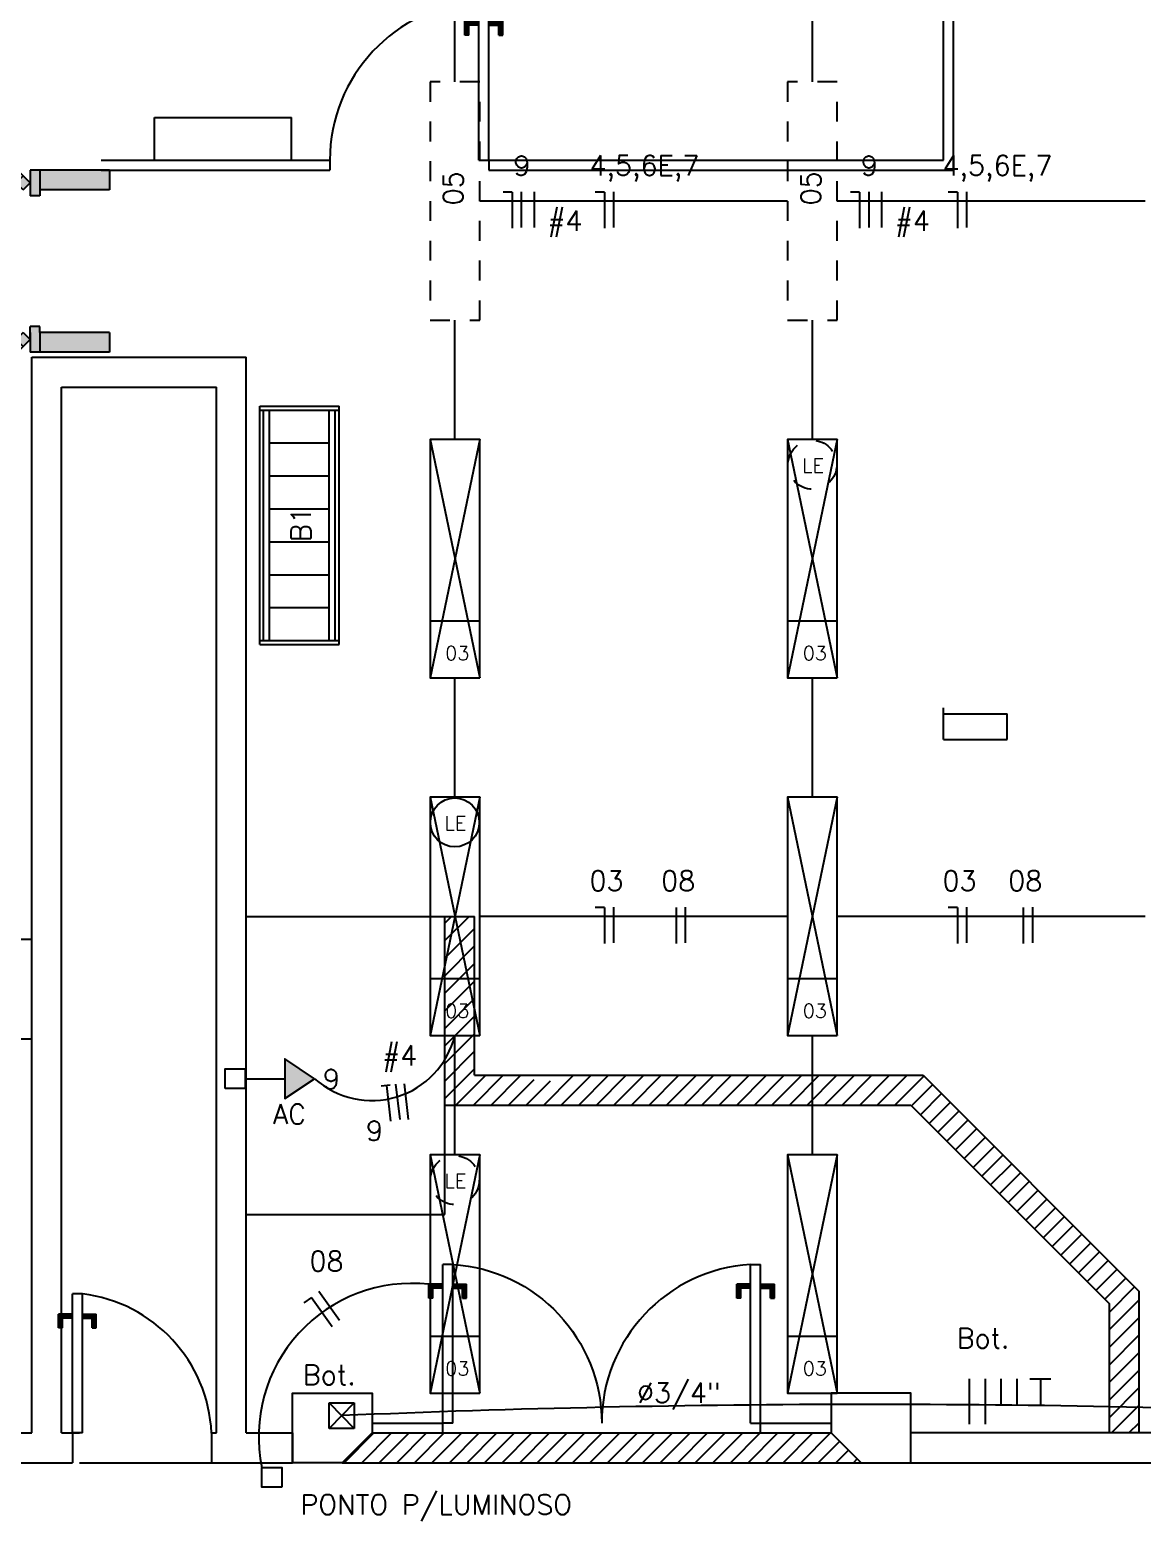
# Model space of a CAD drawing. Extents: x 16 to 124, y 36 to 90.
# Drawn here: x 30.3 to 35.9, y 36.33 to 43.83 of the extents above; entities that cross this region are included whole.
import ezdxf

# ---------------------------------------------------------------- set-up
doc = ezdxf.new("R2010")
doc.units = 0
doc.header["$LTSCALE"] = 0.02
doc.linetypes.add('DASHED2', pattern=[0.375, 0.25, -0.125])
doc.linetypes.add('HIDDEN', pattern=[0.375, 0.25, -0.125])
doc.layers.get('0').update_dxf_attribs({"linetype": 'CONTINUOUS'})
for name, color, linetype in [('20FIACAO', 5, 'CONTINUOUS'), ('42-TEXTO', 1, 'CONTINUOUS'), ('ACESSORIOS', 6, 'CONTINUOUS'), ('BLOCOS', 1, 'CONTINUOUS'), ('CAIXAS', 7, 'CONTINUOUS'), ('CANALETA_NOVA', 2, 'CONTINUOUS'), ('CANALETAS', 4, 'CONTINUOUS'), ('CODIGO', 6, 'CONTINUOUS'), ('CONDUL', 5, 'CONTINUOUS'), ('DIVISORIA', 5, 'CONTINUOUS'), ('DIVTETO', 5, 'CONTINUOUS'), ('EL-ELETRODUTO', 2, 'CONTINUOUS'), ('EMERGÊNCIAREMANEJADA', 252, 'CONTINUOUS'), ('ESQUAD-SOLID', 6, 'CONTINUOUS'), ('ESQUADRIA', 1, 'CONTINUOUS'), ('ESQUADRIA-F', 6, 'CONTINUOUS'), ('ESQUADRIAS', 1, 'CONTINUOUS'), ('ESQUADRIAS-F', 2, 'CONTINUOUS'), ('ESQUADRIAS-G', 1, 'CONTINUOUS'), ('FIO-FASE', 1, 'CONTINUOUS'), ('LUMINÁRIAASERETIRADA', 251, 'CONTINUOUS'), ('MESAS', 1, 'CONTINUOUS'), ('PAREDES', 7, 'CONTINUOUS'), ('PELICULA', 252, 'CONTINUOUS'), ('PISO', 6, 'CONTINUOUS'), ('SUBPORTICO', 6, 'CONTINUOUS'), ('TEXTO', 7, 'CONTINUOUS'), ('TX04-A', 1, 'CONTINUOUS')]:
    doc.layers.add(name, color=color, linetype=linetype)
doc.styles.add('ROMANS', font='simplex.shx')
pattern_1 = [(45, (10.51139, 42.120894), (-0.04419417, 0.04419417), [])]

# ---------------------------------------------------------------- blocks, each defined once
blk = doc.blocks.new('A$C05567B69')
at = {"layer": 'ESQUADRIAS-F'}
blk.add_arc((0.8, 0), 0.8, 93.58332, 180, dxfattribs=at)
at = {"layer": 'ESQUADRIAS-G'}
for p, q in [((0.75, 0), (0.75, 0.7984)), ((0.75, 0.7984), (0.8, 0.7984)), ((0.8, 0), (0.8, 0.7984)), ((0.68, 0.6284), (0.68, 0.6984)), ((0.75, 0.6984), (0.68, 0.6984)), ((0.7, 0.6284), (0.7, 0.6784)), ((0.75, 0.6784), (0.7, 0.6784)), ((0.8, 0.6984), (0.87, 0.6984)), ((0.8, 0.6784), (0.85, 0.6784)), ((0.85, 0.6284), (0.85, 0.6784)), ((0.87, 0.6284), (0.87, 0.6984)), ((0.7, 0.6284), (0.68, 0.6284)), ((0.85, 0.6284), (0.87, 0.6284)), ((0.75, 0), (0.8, 0))]:
    blk.add_line(p, q, dxfattribs=at)
for points in [[(0.68, 0.6984), (0.75, 0.6984), (0.7, 0.6784), (0.75, 0.6784)], [(0.68, 0.6284), (0.68, 0.6984), (0.7, 0.6284), (0.7, 0.6784)], [(0.8, 0.6984), (0.87, 0.6984), (0.8, 0.6784), (0.85, 0.6784)], [(0.85, 0.6284), (0.85, 0.6784), (0.87, 0.6284), (0.87, 0.6984)]]:
    blk.add_solid(points, dxfattribs=at)
blk = doc.blocks.new('PORTA-GIRA')
at = {"layer": 'ESQUAD-SOLID'}
h = blk.add_hatch(color=256, dxfattribs=at)
h.paths.add_polyline_path([(0.1, 2.1667), (0.0646, 2.2021), (0.0293, 2.1667), (0.0646, 2.1314)])
h.paths.add_polyline_path([(-0.3718, 1.695), (-0.4071, 1.7303), (-0.4571, 1.6803), (-0.4571, 1.6096), (-0.4071, 1.6096), (-0.4071, 1.6596)])
h.paths.add_polyline_path([(0.4786, 2.1008, 0.012502), (0.4386, 2.1008), (0.4386, 2.001), (0.4786, 2.001)])
h.paths.add_polyline_path([(0.8525, 2.2021), (0.8172, 2.1667), (0.8525, 2.1314), (0.8879, 2.1667)])
h.paths.add_polyline_path([(1.3743, 1.6803), (1.3389, 1.7157), (1.3036, 1.6803), (1.3243, 1.6596), (1.3243, 1.6096), (1.3743, 1.6096)])
h.paths.add_polyline_path([(1.3743, 0.9925), (1.3243, 0.9925), (1.3243, 0.9425), (1.2889, 0.9071), (1.3243, 0.8718), (1.3743, 0.9218)])
h.paths.add_polyline_path([(0.8525, 0.4707), (0.8172, 0.4354), (0.8525, 0.4), (0.8879, 0.4354)])
h.paths.add_polyline_path([(0.0646, 0.4707), (0.0293, 0.4354), (0.0646, 0.4), (0.1, 0.4354)])
h.paths.add_polyline_path([(-0.3718, 0.9071), (-0.4071, 0.9425), (-0.4071, 0.9925), (-0.4571, 0.9925), (-0.4571, 0.9218), (-0.4071, 0.8718)])
h.paths.add_polyline_path([(-0.1376, 0.9337), (-0.1576, 0.9684), (-0.244, 0.9185, 0.012502), (-0.224, 0.8838)])
h.paths.add_polyline_path([(1.0748, 0.9684), (1.0548, 0.9337), (1.1412, 0.8838, 0.012502), (1.1612, 0.9185)])
h.paths.add_polyline_path([(0.5586, 1.301, 1), (0.3586, 1.301, 1)])
h.paths.add_polyline_path([(0.1, 0.35), (0, 0.35), (0, 0), (0.1, 0)])
h.paths.add_polyline_path([(0.13, 0.4), (0.0646, 0.4), (0, 0.4), (0, 0.35), (0.1, 0.35), (0.13, 0.35)])
h.paths.add_polyline_path([(0.9172, 0.4), (0.8172, 0.4), (0.7872, 0.4), (0.7872, 0.35), (0.8172, 0.35), (0.9172, 0.35)])
h.paths.add_polyline_path([(0.9172, 0.35), (0.8172, 0.35), (0.8172, 0), (0.9172, 0)])
h.paths.add_polyline_path([(0.4786, 1.4376), (0.4386, 1.4376), (0.4386, 1.399, -0.101021), (0.4786, 1.399)])
h.paths.add_polyline_path([(0.5869, 1.2501), (0.5534, 1.2694, -0.101021), (0.5334, 1.2347), (0.5669, 1.2154)])
h.paths.add_polyline_path([(0.3637, 1.2694), (0.3303, 1.2501), (0.3503, 1.2154), (0.3837, 1.2347, -0.101021)])
at = {"layer": 'ESQUADRIA'}
for p, q in [((0.0293, 2.1667), (0.0646, 2.2021)), ((0.0646, 2.2021), (0.1, 2.1667)), ((0.8525, 2.2021), (0.8172, 2.1667)), ((0.8525, 2.2021), (0.8879, 2.1667)), ((-0.3894, 1.7127), (0.047, 2.149)), ((0.0293, 2.1667), (0.0646, 2.1314)), ((0.0646, 2.1314), (0.1, 2.1667)), ((0.8172, 2.1667), (0.8525, 2.1314)), ((0.8879, 2.1667), (0.8525, 2.1314)), ((1.3212, 1.698), (0.8702, 2.149)), ((0.4386, 2.001), (0.4386, 2.101)), ((0.4386, 2.101), (0.4786, 2.101)), ((0.4786, 2.001), (0.4786, 2.101)), ((0.4386, 2.001), (0.4786, 2.001)), ((0.4586, 1.4376), (0.4586, 2.001)), ((-0.4071, 1.7303), (-0.4571, 1.6803)), ((-0.4071, 1.7303), (-0.3718, 1.695)), ((-0.4571, 1.6803), (-0.4571, 1.6096)), ((-0.3718, 1.695), (-0.4071, 1.6596)), ((-0.4071, 1.6596), (-0.4071, 1.6096)), ((1.3389, 1.7157), (1.3036, 1.6803)), ((1.3036, 1.6803), (1.3243, 1.6596)), ((1.3243, 1.6096), (1.3243, 1.6596)), ((1.3389, 1.7157), (1.3743, 1.6803)), ((1.3743, 1.6096), (1.3743, 1.6803)), ((-0.4071, 1.6096), (-0.4571, 1.6096)), ((-0.4321, 1.6096), (-0.4321, 0.9925)), ((1.3243, 1.6096), (1.3743, 1.6096)), ((1.3493, 0.9925), (1.3493, 1.6096)), ((0.4786, 1.4376), (0.4386, 1.4376)), ((0.4386, 1.399), (0.4386, 1.4376)), ((0.4786, 1.399), (0.4786, 1.4376)), ((0.3403, 1.2327), (-0.1476, 0.951)), ((0.3637, 1.2694), (0.3303, 1.2501)), ((0.3303, 1.2501), (0.3503, 1.2154)), ((0.3837, 1.2347), (0.3503, 1.2154)), ((0.5334, 1.2347), (0.5669, 1.2154)), ((0.5534, 1.2694), (0.5869, 1.2501)), ((0.5669, 1.2154), (0.5869, 1.2501)), ((0.5769, 1.2327), (1.0648, 0.951)), ((-0.4571, 0.9925), (-0.4571, 0.9218)), ((-0.4071, 0.9925), (-0.4571, 0.9925)), ((-0.4071, 0.9925), (-0.4071, 0.9425)), ((1.3243, 0.9425), (1.3243, 0.9925)), ((1.3243, 0.9925), (1.3743, 0.9925)), ((1.3743, 0.9218), (1.3743, 0.9925)), ((-0.4071, 0.8718), (-0.4571, 0.9218)), ((-0.3718, 0.9071), (-0.4071, 0.9425)), ((-0.3718, 0.9071), (-0.4071, 0.8718)), ((-0.1576, 0.9684), (-0.2442, 0.9184)), ((-0.2442, 0.9184), (-0.2242, 0.8837)), ((-0.1376, 0.9337), (-0.2242, 0.8837)), ((-0.1576, 0.9684), (-0.1376, 0.9337)), ((1.0548, 0.9337), (1.0748, 0.9684)), ((1.0548, 0.9337), (1.1414, 0.8837)), ((1.0748, 0.9684), (1.1614, 0.9184)), ((1.1414, 0.8837), (1.1614, 0.9184)), ((1.2889, 0.9071), (1.3243, 0.9425)), ((1.2889, 0.9071), (1.3243, 0.8718)), ((1.3243, 0.8718), (1.3743, 0.9218)), ((-0.3894, 0.8894), (0.047, 0.453)), ((0.8702, 0.453), (1.3066, 0.8894)), ((0.0646, 0.4707), (0.0293, 0.4354)), ((0.1, 0.4354), (0.0646, 0.4707)), ((0.8172, 0.4354), (0.8525, 0.4707)), ((0.8525, 0.4707), (0.8879, 0.4354)), ((0, 0), (0, 0.4)), ((0, 0.4), (0.1, 0.4)), ((0.0646, 0.4), (0.0293, 0.4354)), ((0.1, 0.4354), (0.0646, 0.4)), ((0.0646, 0.4), (0.13, 0.4)), ((0.13, 0.35), (0.13, 0.4)), ((0.7872, 0.35), (0.7872, 0.4)), ((0.8525, 0.4), (0.7872, 0.4)), ((0.8172, 0.4354), (0.8525, 0.4)), ((0.8172, 0.4), (0.9172, 0.4)), ((0.8525, 0.4), (0.8879, 0.4354)), ((0.9172, 0), (0.9172, 0.4)), ((0, 0.35), (0.1, 0.35)), ((0.1, 0), (0.1, 0.35)), ((0.1, 0.35), (0.13, 0.35)), ((0.8172, 0.35), (0.7872, 0.35)), ((0.8172, 0), (0.8172, 0.35)), ((0.8172, 0.35), (0.9172, 0.35)), ((0, 0), (0.1, 0)), ((0.8172, 0), (0.9172, 0))]:
    blk.add_line(p, q, dxfattribs=at)
blk.add_circle((0.4586, 1.301), 0.1, dxfattribs=at)
at = {"layer": 'ESQUADRIA-F'}
for p, q in [((-0.4071, 1.7303), (0.0293, 2.1667)), ((-0.3718, 1.695), (0.0646, 2.1314)), ((1.3036, 1.6803), (0.8525, 2.1314)), ((1.3389, 1.7157), (0.8879, 2.1667)), ((0.4386, 2.001), (0.4386, 1.4376)), ((0.4786, 2.001), (0.4786, 1.4376)), ((-0.4571, 1.6096), (-0.4571, 0.9925)), ((-0.4071, 1.6096), (-0.4071, 0.9925)), ((1.3243, 0.9925), (1.3243, 1.6096)), ((1.3743, 0.9925), (1.3743, 1.6096)), ((-0.1576, 0.9684), (0.3303, 1.2501)), ((-0.1376, 0.9337), (0.3503, 1.2154)), ((0.5669, 1.2154), (1.0548, 0.9337)), ((0.5869, 1.2501), (1.0748, 0.9684)), ((-0.3718, 0.9071), (0.0646, 0.4707)), ((0.8525, 0.4707), (1.2889, 0.9071)), ((-0.4071, 0.8718), (0.0293, 0.4354)), ((0.8879, 0.4354), (1.3243, 0.8718))]:
    blk.add_line(p, q, dxfattribs=at)
at = {"layer": 'PISO', "linetype": 'HIDDEN'}
blk.add_circle((0.4586, 1.301), 0.8, dxfattribs=at)
blk = doc.blocks.new('A$C7B783AE8')
at = {"layer": 'ESQUADRIAS-F'}
blk.add_arc((-0.0332, 0.7376), 0.7384, 272.57372, 353.18409, dxfattribs=at)
at = {"layer": 'ESQUADRIAS-G'}
for p, q in [((0.5284, 0.75), (0.5284, 0.77)), ((0.5284, 0.77), (0.5984, 0.77)), ((0.5984, 0.7), (0.5984, 0.77)), ((0, 0.7), (0.7, 0.7)), ((0, 0.65), (0, 0.7)), ((0.5284, 0.75), (0.5784, 0.75)), ((0.5784, 0.7), (0.5784, 0.75)), ((0.7, 0.65), (0.7, 0.7)), ((0, 0.65), (0.7, 0.65)), ((0.5784, 0.65), (0.5784, 0.6)), ((0.5984, 0.65), (0.5984, 0.58)), ((0.5284, 0.6), (0.5784, 0.6)), ((0.5284, 0.6), (0.5284, 0.58)), ((0.5284, 0.58), (0.5984, 0.58))]:
    blk.add_line(p, q, dxfattribs=at)
for points in [[(0.5284, 0.75), (0.5784, 0.75), (0.5284, 0.77), (0.5984, 0.77)], [(0.5984, 0.7), (0.5984, 0.77), (0.5784, 0.7), (0.5784, 0.75)], [(0.5984, 0.58), (0.5984, 0.65), (0.5784, 0.6), (0.5784, 0.65)], [(0.5284, 0.58), (0.5984, 0.58), (0.5284, 0.6), (0.5784, 0.6)]]:
    blk.add_solid(points, dxfattribs=at)
blk = doc.blocks.new('SV')
at = {"layer": 'ACESSORIOS'}
blk.add_lwpolyline([(0, 0), (0, -0.5), (0.4, -0.5), (0.4, 0)], close=True, dxfattribs=at)
at = {"layer": 'CODIGO', "style": 'ROMANS'}
blk.add_text('SV', height=0.1, dxfattribs=at).set_placement((0.107, -0.3031))
blk = doc.blocks.new('B1')
at = {"layer": 'MESAS'}
for p, q in [((-0.02, 0), (1.18, 0)), ((-0.02, 0), (-0.02, -0.4)), ((0, 0), (0, -0.4)), ((0, -0.02), (1.16, -0.02)), ((0, -0.05), (1.16, -0.05)), ((0.1657, -0.05), (0.1657, -0.35)), ((0.3314, -0.05), (0.3314, -0.35)), ((0.4971, -0.05), (0.4971, -0.35)), ((0.6629, -0.05), (0.6629, -0.35)), ((0.8286, -0.05), (0.8286, -0.35)), ((0.9943, -0.05), (0.9943, -0.35)), ((1.16, 0), (1.16, -0.4)), ((1.18, 0), (1.18, -0.4)), ((0, -0.35), (1.16, -0.35)), ((-0.02, -0.4), (1.18, -0.4)), ((0, -0.38), (1.16, -0.38))]:
    blk.add_line(p, q, dxfattribs=at)
at = {"layer": 'CODIGO', "style": 'ROMANS'}
blk.add_text('B1', height=0.1, dxfattribs=at).set_placement((0.497, -0.2579))

msp = doc.modelspace()

# ---------------------------------------------------------------- hatches: boundary and pattern name
at = {"layer": 'CAIXAS'}
msp.add_hatch(color=256, dxfattribs=at).paths.add_polyline_path([(31.73178, 38.55295), (31.58178, 38.65295), (31.58178, 38.45295)])
at = {"layer": 'PELICULA'}
h = msp.add_hatch(dxfattribs=at)
h.set_pattern_fill('ANSI31', color=256, scale=0.5, style=0)
h.set_pattern_definition(pattern_1)
h.paths.add_polyline_path([(33.61388, 38.56995), (33.61388, 38.41995), (34.73282, 38.41995), (35.73282, 37.41995), (35.73282, 36.76995), (35.88282, 36.76995), (35.88282, 37.48208), (34.79495, 38.56995)])
h.paths.add_polyline_path([(32.96027, 38.56995, -0.4494468), (32.8107, 38.56995), (32.53726, 38.56995), (32.53726, 39.36995), (32.38726, 39.36995), (32.38726, 38.41995), (33.61388, 38.41995), (33.61388, 38.56995)])
h = msp.add_hatch(dxfattribs=at)
h.set_pattern_fill('ANSI31,_O', color=256, scale=0.5)
h.set_pattern_definition(pattern_1)
h.paths.add_polyline_path([(34.48282, 36.61995), (34.33282, 36.76995), (33.97682, 36.76995), (32.37682, 36.76995), (32.02082, 36.76995), (31.87082, 36.61995)])

# ---------------------------------------------------------------- linework, layer by layer
at = {"layer": '20FIACAO', "color": 1}
for p, q in [((35.02768, 37.04207), (35.02768, 36.81428)), ((35.10721, 37.04207), (35.10721, 36.81428)), ((35.18674, 37.04207), (35.18674, 36.9136)), ((35.26627, 37.04207), (35.26627, 36.9136)), ((35.33254, 37.04207), (35.43858, 37.04207)), ((35.38556, 37.04207), (35.38556, 36.9136))]:
    msp.add_line(p, q, dxfattribs=at)
at = {"layer": 'CAIXAS'}
msp.add_line((31.38178, 38.55295), (31.58178, 38.55295), dxfattribs=at)
for points in [[(31.73178, 38.55295), (31.58178, 38.65295), (31.58178, 38.45295)], [(31.28178, 38.50295), (31.28178, 38.60295), (31.38178, 38.60295), (31.38178, 38.50295)], [(31.56586, 36.49679), (31.46586, 36.49679), (31.46586, 36.59679), (31.56586, 36.59679)]]:
    msp.add_lwpolyline(points, close=True, dxfattribs=at)
msp.add_circle((32.43743, 39.84281), 0.1231, dxfattribs=at)
at = {"layer": 'CANALETA_NOVA'}
for p, q in [((32.31291, 41.76995), (32.56291, 40.56995)), ((32.56291, 41.76995), (32.31291, 40.56995)), ((34.11291, 41.76995), (34.36291, 40.56995)), ((34.36291, 41.76995), (34.11291, 40.56995)), ((32.31291, 40.8564), (32.56291, 40.8564)), ((34.11291, 40.8564), (34.36291, 40.8564)), ((32.31291, 39.96995), (32.56291, 38.76995)), ((32.56291, 39.96995), (32.31291, 38.76995)), ((34.11291, 39.96995), (34.36291, 38.76995)), ((34.36291, 39.96995), (34.11291, 38.76995)), ((32.31291, 39.0564), (32.56291, 39.0564)), ((34.11291, 39.0564), (34.36291, 39.0564)), ((32.31291, 38.16995), (32.56291, 36.96995)), ((32.56291, 38.16995), (32.31291, 36.96995)), ((34.11291, 38.16995), (34.36291, 36.96995)), ((34.36291, 38.16995), (34.11291, 36.96995)), ((32.31291, 37.2564), (32.56291, 37.2564)), ((34.11291, 37.2564), (34.36291, 37.2564))]:
    msp.add_line(p, q, dxfattribs=at)
for points in [[(32.56291, 40.56995), (32.56291, 41.76995), (32.31291, 41.76995), (32.31291, 40.56995)], [(34.36291, 40.56995), (34.36291, 41.76995), (34.11291, 41.76995), (34.11291, 40.56995)], [(32.56291, 38.76995), (32.56291, 39.96995), (32.31291, 39.96995), (32.31291, 38.76995)], [(34.36291, 38.76995), (34.36291, 39.96995), (34.11291, 39.96995), (34.11291, 38.76995)], [(32.56291, 36.96995), (32.56291, 38.16995), (32.31291, 38.16995), (32.31291, 36.96995)], [(34.36291, 36.96995), (34.36291, 38.16995), (34.11291, 38.16995), (34.11291, 36.96995)]]:
    msp.add_lwpolyline(points, close=True, dxfattribs=at)
at = {"layer": 'CANALETAS'}
for p, q in [((32.43791, 43.56995), (32.43791, 44.16995)), ((34.23791, 43.56995), (34.23791, 44.16995)), ((34.11291, 42.96995), (32.56291, 42.96995)), ((35.91291, 42.96995), (34.36291, 42.96995)), ((32.43791, 41.76995), (32.43791, 42.36995)), ((34.23791, 41.76995), (34.23791, 42.36995)), ((32.43791, 39.96995), (32.43791, 40.56995)), ((34.23791, 39.96995), (34.23791, 40.56995)), ((34.11291, 39.36995), (32.56291, 39.36995)), ((35.91291, 39.36995), (34.36291, 39.36995)), ((32.43791, 38.16995), (32.43791, 38.76995)), ((34.23791, 38.16995), (34.23791, 38.76995))]:
    msp.add_line(p, q, dxfattribs=at)
for centre, radius, start, end in [((32.01957, 38.87384), 0.43104, 228.111314, 346.053311), ((32.22145, 36.7518), 0.77132, 83.645509, 191.593813)]:
    msp.add_arc(centre, radius, start, end, dxfattribs=at)
at = {"layer": 'CONDUL'}
for p, q in [((31.80457, 36.92114), (31.93037, 36.79331)), ((31.93037, 36.92114), (31.80457, 36.79331)), ((31.80457, 36.92114), (31.93037, 36.92114)), ((31.80457, 36.79331), (31.80457, 36.92114)), ((31.93037, 36.92114), (31.93037, 36.79331)), ((31.93037, 36.79331), (31.80457, 36.79331))]:
    msp.add_line(p, q, dxfattribs=at)
at = {"layer": 'DIVISORIA'}
for p, q in [((34.89791, 43.17588), (34.89791, 43.90993)), ((34.94791, 43.12588), (34.94791, 43.90993)), ((30.92613, 43.38992), (31.61593, 43.38992)), ((30.92613, 43.17588), (30.92613, 43.38992)), ((31.61593, 43.17588), (31.61593, 43.38992)), ((30.65757, 43.17588), (31.80854, 43.17588)), ((32.60854, 43.17588), (34.89791, 43.17588)), ((30.65757, 43.12588), (31.80854, 43.12588)), ((32.60854, 43.12588), (34.94791, 43.12588))]:
    msp.add_line(p, q, dxfattribs=at)
at = {"layer": 'DIVTETO'}
for p, q in [((31.80854, 43.17588), (31.80854, 43.12588)), ((32.60854, 43.17588), (32.60854, 43.12588)), ((34.89791, 40.38993), (34.89791, 40.41995))]:
    msp.add_line(p, q, dxfattribs=at)
at = {"layer": 'EL-ELETRODUTO'}
msp.add_arc((34.53244, -26.07329), 62.98692, 87.6320264, 92.4249043, dxfattribs=at)
at = {"layer": 'EMERGÊNCIAREMANEJADA', "linetype": 'DASHED2'}
for centre in [(34.23743, 41.64281), (32.43743, 38.04281)]:
    msp.add_circle(centre, 0.1231, dxfattribs=at)
at = {"layer": 'ESQUADRIAS'}
for p, q in [((32.02082, 36.81995), (32.37682, 36.81995)), ((32.37682, 36.76995), (32.37682, 36.81995)), ((33.97682, 36.81995), (34.33282, 36.81995)), ((33.97682, 36.76995), (33.97682, 36.81995)), ((32.02082, 36.76995), (32.37682, 36.76995)), ((33.97682, 36.76995), (34.33282, 36.76995)), ((31.87082, 36.61995), (34.48282, 36.61995)), ((31.87082, 36.61995), (34.48282, 36.61995)), ((31.87082, 36.61995), (34.48282, 36.61995))]:
    msp.add_line(p, q, dxfattribs=at)
at = {"layer": 'FIO-FASE'}
for p, q in [((32.72572, 43.01404), (32.68008, 43.01404)), ((32.72572, 43.01404), (32.72572, 42.83388)), ((32.77398, 42.83643), (32.77398, 43.01659)), ((32.83828, 42.83643), (32.83828, 43.01659)), ((33.19025, 43.01404), (33.1446, 43.01404)), ((33.19025, 43.01404), (33.19025, 42.83388)), ((33.23851, 42.83643), (33.23851, 43.01659)), ((34.47465, 43.01404), (34.429, 43.01404)), ((34.47465, 43.01404), (34.47465, 42.83388)), ((34.52291, 42.83643), (34.52291, 43.01659)), ((34.58721, 42.83643), (34.58721, 43.01659)), ((34.9674, 43.01404), (34.92175, 43.01404)), ((34.9674, 43.01404), (34.9674, 42.83388)), ((35.01566, 42.83643), (35.01566, 43.01659)), ((33.19025, 39.41404), (33.1446, 39.41404)), ((33.19025, 39.41404), (33.19025, 39.23388)), ((33.23851, 39.23643), (33.23851, 39.41659)), ((33.55122, 39.41404), (33.55122, 39.23388)), ((33.59948, 39.23643), (33.59948, 39.41659)), ((34.9674, 39.41404), (34.92175, 39.41404)), ((34.9674, 39.41404), (34.9674, 39.23388)), ((35.01566, 39.23643), (35.01566, 39.41659)), ((35.29834, 39.41404), (35.29834, 39.23388)), ((35.3466, 39.23643), (35.3466, 39.41659)), ((32.11268, 38.52024), (32.06734, 38.51491)), ((32.09314, 38.51794), (32.1142, 38.33902)), ((32.16184, 38.34719), (32.14077, 38.52612)), ((32.20452, 38.34794), (32.18346, 38.52686)), ((31.71523, 37.45234), (31.67808, 37.42582)), ((31.71523, 37.45234), (31.8199, 37.3057)), ((31.8577, 37.33582), (31.75303, 37.48245))]:
    msp.add_line(p, q, dxfattribs=at)
at = {"layer": 'LUMINÁRIAASERETIRADA', "linetype": 'HIDDEN'}
for points in [[(32.56291, 42.36995), (32.56291, 43.56995), (32.31291, 43.56995), (32.31291, 42.36995)], [(34.36291, 42.36995), (34.36291, 43.56995), (34.11291, 43.56995), (34.11291, 42.36995)]]:
    msp.add_lwpolyline(points, close=True, dxfattribs=at)
at = {"layer": 'PAREDES'}
for p, q in [((30.30726, 42.18384), (31.38726, 42.18384)), ((30.30726, 36.76995), (30.30726, 42.18384)), ((31.38726, 36.76995), (31.38726, 42.18384)), ((30.45726, 42.03384), (31.23726, 42.03384)), ((30.45726, 36.76995), (30.45726, 42.03384)), ((31.23726, 36.76995), (31.23726, 42.03384)), ((34.89791, 40.25995), (34.89791, 40.38993)), ((34.89791, 40.38993), (35.21791, 40.38993)), ((35.21791, 40.25995), (35.21791, 40.38993)), ((34.89791, 40.25995), (35.21791, 40.25995)), ((26.67791, 36.76995), (30.30726, 36.76995)), ((30.45726, 36.76995), (30.54791, 36.76995)), ((30.51247, 36.76995), (30.51247, 36.61995)), ((31.21247, 36.76995), (31.23726, 36.76995)), ((31.21247, 36.76995), (31.21247, 36.61995)), ((31.38726, 36.76995), (31.62082, 36.76995)), ((31.62082, 36.76995), (31.62082, 36.61995)), ((37.44791, 36.76995), (34.73282, 36.76995)), ((34.73282, 36.61995), (34.73282, 36.76995)), ((26.52791, 36.61995), (30.51247, 36.61995)), ((31.24791, 36.61995), (31.62082, 36.61995)), ((34.73282, 36.61995), (37.44791, 36.61995))]:
    msp.add_line(p, q, dxfattribs=at)
at = {"layer": 'PISO'}
for p, q in [((31.38726, 39.36995), (32.53726, 39.36995)), ((32.38726, 37.86995), (32.38726, 39.36995)), ((32.53726, 38.56995), (32.53726, 39.36995)), ((32.53726, 38.56995), (34.79495, 38.56995)), ((34.79495, 38.56995), (35.88282, 37.48208)), ((32.38726, 38.41995), (34.73282, 38.41995)), ((34.73282, 38.41995), (35.73282, 37.41995)), ((31.38726, 37.86995), (32.38726, 37.86995)), ((35.88282, 36.76995), (35.88282, 37.48208)), ((35.73282, 36.76995), (35.73282, 37.41995)), ((32.37682, 36.76995), (33.97682, 36.76995)), ((30.54791, 36.61995), (31.24791, 36.61995))]:
    msp.add_line(p, q, dxfattribs=at)
at = {"layer": 'SUBPORTICO'}
for points in [[(31.62082, 36.61995), (31.62082, 36.96995), (32.02082, 36.96995), (32.02082, 36.76995), (31.87082, 36.61995)], [(31.62082, 36.61995), (31.62082, 36.96995), (32.02082, 36.96995), (32.02082, 36.76995), (31.87082, 36.61995)], [(34.73282, 36.61995), (34.73282, 36.96995), (34.33282, 36.96995), (34.33282, 36.76995), (34.48282, 36.61995)], [(34.73282, 36.61995), (34.73282, 36.96995), (34.33282, 36.96995), (34.33282, 36.76995), (34.48282, 36.61995)]]:
    msp.add_lwpolyline(points, close=True, dxfattribs=at)

# ---------------------------------------------------------------- block references
at = {"rotation": 180}
msp.add_blockref('SV', (30.3088, 38.75383), dxfattribs=at)
at = {"layer": 'ACESSORIOS', "xscale": -1, "rotation": 89.99999999999977}
msp.add_blockref('PORTA-GIRA', (30.69903, 43.12588), dxfattribs=at)
at = {"layer": 'BLOCOS', "rotation": 90}
msp.add_blockref('B1', (31.45507, 40.75794), dxfattribs=at)
at = {"layer": 'PISO'}
for p in [(31.80854, 43.17588), (33.17682, 36.81995)]:
    msp.add_blockref('A$C05567B69', p, dxfattribs=at)
at = {"layer": 'PISO', "xscale": -1}
msp.add_blockref('A$C05567B69', (33.17682, 36.81995), dxfattribs=at)
at = {"layer": 'PISO', "rotation": 90}
msp.add_blockref('A$C7B783AE8', (31.21247, 36.76995), dxfattribs=at)

# ---------------------------------------------------------------- texts
at = {"layer": '42-TEXTO', "style": 'ROMANS'}
for s, p in [('03', (32.38898, 40.65914)), ('03', (34.18898, 40.65914)), ('LE', (32.38584, 39.80363)), ('03', (32.38898, 38.85914)), ('03', (34.18898, 38.85914)), ('03', (32.38898, 37.05914)), ('03', (34.18898, 37.05914))]:
    msp.add_text(s, height=0.07109, dxfattribs=at).set_placement(p)
at = {"layer": 'EMERGÊNCIAREMANEJADA', "linetype": 'DASHED2', "style": 'ROMANS'}
for p in [(34.18584, 41.60363), (32.38584, 38.00363)]:
    msp.add_text('LE', height=0.07109, dxfattribs=at).set_placement(p)
at = {"layer": 'LUMINÁRIAASERETIRADA', "linetype": 'HIDDEN', "style": 'ROMANS'}
for p in [(32.47929, 42.94821), (34.27929, 42.94821)]:
    msp.add_text('05', height=0.1, rotation=90, dxfattribs=at).set_placement(p)
at = {"layer": 'TEXTO', "style": 'ROMANS'}
for s, p in [('9', (32.73234, 43.09785)), ('4,5,6E,7', (33.11541, 43.0992)), ('9', (34.48126, 43.09785)), ('4,5,6E,7', (34.89256, 43.0992)), ('#4', (32.90425, 42.82059)), ('#4', (34.65318, 42.82059)), ('03', (33.11541, 39.4992)), ('08', (33.47638, 39.4992)), ('03', (34.89256, 39.4992)), ('08', (35.22349, 39.4992)), ('#4', (32.07235, 38.61937)), ('9', (31.77334, 38.50044)), ('AC', (31.52136, 38.32515)), ('9', (31.99045, 38.24119)), ('08', (31.70579, 37.58479)), ('PONTO P/LUMINOSO', (31.66003, 36.3595))]:
    msp.add_text(s, height=0.1, dxfattribs=at).set_placement(p)
at = {"layer": 'TX04-A', "style": 'ROMANS'}
for s, p in [('Bot.', (34.96364, 37.19754)), ('Bot.', (31.67221, 37.01256)), ('%%C3/4"', (33.35478, 36.92234))]:
    msp.add_text(s, height=0.1, dxfattribs=at).set_placement(p)

doc.saveas('drawing.dxf')
